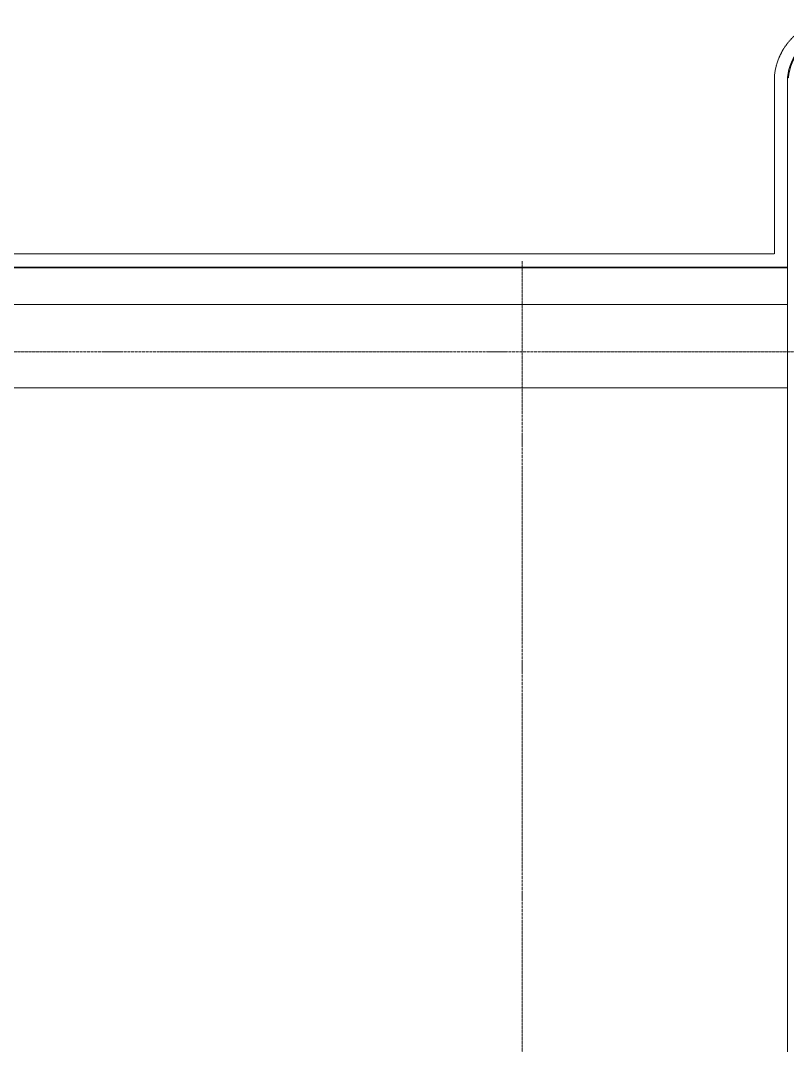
# Model space of a CAD drawing. Header units: millimetres. Extents: x -56773 to 225775, y -262288 to 26541.
# Drawn here: x 105390 to 110645, y -245663 to -238636 of the extents above; entities that cross this region are included whole.
import ezdxf

# ---------------------------------------------------------------- set-up
doc = ezdxf.new("R2010")
doc.units = ezdxf.units.MM
doc.linetypes.add('ADSK_Линия сетки', pattern=[25, 20, -2.5, 0, -2.5])
doc.linetypes.add('ADSK_Невидимые', pattern=[5, 3, -2])
for name, color, linetype, lineweight in [('Обобщенные модели', 7, 'ADSK_Невидимые', 18), ('Оси', 7, 'Continuous', 9), ('Панели витража', 7, 'Continuous', 9), ('Перекрытие', 7, 'Continuous', 18)]:
    doc.layers.add(name, color=color, linetype=linetype, lineweight=lineweight)

# ---------------------------------------------------------------- blocks, each defined once
blk = doc.blocks.new('Системная панель - 1_Алюминиевая панель RAL 1013-1359396-План выхода на кровлю_')
at = {"layer": 'Панели витража', "lineweight": 18}
for p, q in [((-4382.5, 2.5), (-4382.5, -2.5)), ((-4382.5, -2.5), (2775, -2.5))]:
    blk.add_line(p, q, dxfattribs=at)
blk = doc.blocks.new('Обобщенные модели 10 - Обобщенные модели 10-1218172-План выхода на кровлю_')
at = {"layer": 'Обобщенные модели'}
for p, q in [((37445, 9984), (38945, 9984)), ((37445, 9984), (37445, 9982.5)), ((38945, 9982.5), (38945, 9984))]:
    blk.add_line(p, q, dxfattribs=at)
blk = doc.blocks.new('Панель изогнутая_маленькая - Панель изогнутая_RAL 1013-1339963-План выхода на кровлю_')
at = {"layer": 'Панели витража', "lineweight": 18}
for p, q in [((-198, 4), (-198, -3.7)), ((198, -3), (198, 4.7))]:
    blk.add_line(p, q, dxfattribs=at)
for radius, start, end in [(334, 233.7502, 306.452), (340.3, 234.51518, 305.6814)]:
    blk.add_arc((-0.5, 273.4), radius, start, end, dxfattribs=at)
blk = doc.blocks.new('Обобщенные модели 13 - Обобщенные модели 1-3016844-План выхода на кровлю_')
at = {"layer": 'Обобщенные модели'}
for p, q in [((41527.5, 10077.5), (41527.5, 11290.7)), ((13072.5, 10077.5), (41527.5, 10077.5)), ((41617.5, 9987.5), (12982.5, 9987.5))]:
    blk.add_line(p, q, dxfattribs=at)
blk.add_arc((41956.4, 11256.1), 430.3, 101.7019, 175.39257, dxfattribs=at)
blk = doc.blocks.new('Обобщенные модели 3 - Обобщенные модели 13-3017346-План выхода на кровлю_')
at = {"layer": 'Обобщенные модели'}
for p, q in [((41617.5, 9730.1), (12982.5, 9730.1)), ((41617.5, 9160), (12982.5, 9160))]:
    blk.add_line(p, q, dxfattribs=at)

msp = doc.modelspace()

# ---------------------------------------------------------------- linework, layer by layer
at = {"layer": 'Оси', "color": 253, "linetype": 'ADSK_Линия сетки', "lineweight": 5, "true_color": 0xaaaaaa}
for p, q in [((108827.2448, -250570.6513), (108827.2448, -240286.2598)), ((117763.2854, -240908.7359), (74285.9777, -240908.7359))]:
    msp.add_line(p, q, dxfattribs=at)
at = {"layer": 'Перекрытие'}
msp.add_line((110644.7448, -240331.2359), (82009.7448, -240331.2359), dxfattribs=at)

# ---------------------------------------------------------------- block references
at = {"layer": 'Обобщенные модели'}
for name in ['Обобщенные модели 13 - Обобщенные модели 1-3016844-План выхода на кровлю_', 'Обобщенные модели 10 - Обобщенные модели 10-1218172-План выхода на кровлю_', 'Обобщенные модели 3 - Обобщенные модели 13-3017346-План выхода на кровлю_']:
    msp.add_blockref(name, (69027.2448, -250313.7049), dxfattribs=at)
at = {"layer": 'Панели витража'}
for name, p, rotation in [('Панель изогнутая_маленькая - Панель изогнутая_RAL 1013-1339963-План выхода на кровлю_', (110777.9203, -238877.4859), 228.7009998440491), ('Системная панель - 1_Алюминиевая панель RAL 1013-1359396-План выхода на кровлю_', (110647.2448, -243408.7359), 269.9999999999999)]:
    msp.add_blockref(name, p, dxfattribs=dict(at, rotation=rotation))

doc.saveas('drawing.dxf')
